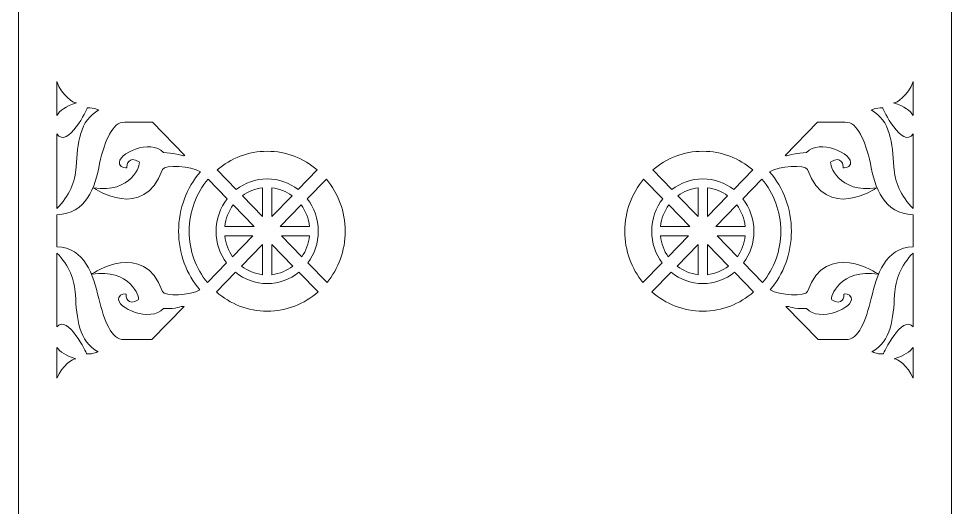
# Model space of a CAD drawing. Header units: centimetres. Extents: x -9 to 9.4, y -9.6 to 10.6.
# Drawn here: x -8.95 to -0.72, y 2.01 to 6.33 of the extents above; entities that cross this region are included whole.
import ezdxf

# ---------------------------------------------------------------- set-up
doc = ezdxf.new("R2010")
doc.units = ezdxf.units.CM
doc.header["$MEASUREMENT"] = 0
doc.layers.add('layer 1', color=7, linetype='Continuous')

msp = doc.modelspace()

# ---------------------------------------------------------------- linework, layer by layer
at = {"layer": 'layer 1', "color": 177, "lineweight": 9}
for points, knots in [([(-8.95127, 10.64204), (-8.95127, 10.64204), (-0.71601, 10.64204), (-0.71601, 10.64204), (-0.71601, 10.64204), (-0.71601, 10.64204), (-0.71601, -9.63196), (-0.71601, -9.63196), (-0.71601, -9.63196), (-0.71601, -9.63196), (-8.95127, -9.63196), (-8.95127, -9.63196), (-8.95127, -9.63196), (-8.95127, -9.63196), (-8.95127, 10.64204), (-8.95127, 10.64204)], [0, 0, 0, 0, 0.2, 0.2, 0.2, 0.2, 0.4, 0.4, 0.4, 0.4, 0.6, 0.6, 0.6, 0.6, 1, 1, 1, 1]), ([(-8.61467, 5.76999), (-8.57077, 5.6509), (-8.46526, 5.57367), (-8.44028, 5.58222), (-8.44028, 5.58222), (-8.53679, 5.55182), (-8.58855, 5.51162), (-8.61467, 5.47143), (-8.61467, 5.47143), (-8.61467, 5.47143), (-8.61467, 5.76999), (-8.61467, 5.76999)], [0, 0, 0, 0, 0.25, 0.25, 0.25, 0.25, 0.5, 0.5, 0.5, 0.5, 1, 1, 1, 1]), ([(-1.05259, 5.77), (-1.09651, 5.65091), (-1.20201, 5.57367), (-1.227, 5.58222), (-1.227, 5.58222), (-1.13048, 5.55182), (-1.07873, 5.51161), (-1.05259, 5.47143), (-1.05259, 5.47143), (-1.05259, 5.47143), (-1.05259, 5.77), (-1.05259, 5.77)], [0, 0, 0, 0, 0.25, 0.25, 0.25, 0.25, 0.5, 0.5, 0.5, 0.5, 1, 1, 1, 1]), ([(-8.61467, 5.30808), (-8.51882, 5.16942), (-8.34112, 5.53358), (-8.34595, 5.53686), (-8.34595, 5.53686), (-8.27641, 5.54375), (-8.24767, 5.51419), (-8.24236, 5.51945), (-8.24236, 5.51945), (-8.41349, 5.42878), (-8.43271, 5.22414), (-8.44335, 5.01597), (-8.44335, 5.01597), (-8.45015, 4.88351), (-8.50448, 4.75547), (-8.61467, 4.65), (-8.61467, 4.65), (-8.61467, 4.65), (-8.61467, 5.30808), (-8.61467, 5.30808)], [0, 0, 0, 0, 0.1666667, 0.1666667, 0.1666667, 0.1666667, 0.3333333, 0.3333333, 0.3333333, 0.3333333, 0.5, 0.5, 0.5, 0.5, 0.6666667, 0.6666667, 0.6666667, 0.6666667, 1, 1, 1, 1]), ([(-1.05259, 5.30808), (-1.14845, 5.16942), (-1.32616, 5.53358), (-1.32133, 5.53686), (-1.32133, 5.53686), (-1.39086, 5.54375), (-1.4196, 5.51419), (-1.42491, 5.51945), (-1.42491, 5.51945), (-1.25379, 5.42878), (-1.23455, 5.22414), (-1.22393, 5.01597), (-1.22393, 5.01597), (-1.21712, 4.8835), (-1.1628, 4.75547), (-1.05259, 4.64999), (-1.05259, 4.64999), (-1.05259, 4.64999), (-1.05259, 5.30808), (-1.05259, 5.30808)], [0, 0, 0, 0, 0.1666667, 0.1666667, 0.1666667, 0.1666667, 0.3333333, 0.3333333, 0.3333333, 0.3333333, 0.5, 0.5, 0.5, 0.5, 0.6666667, 0.6666667, 0.6666667, 0.6666667, 1, 1, 1, 1]), ([(-8.61467, 4.59426), (-8.35797, 4.60225), (-8.27106, 4.83108), (-8.23763, 5.04757), (-8.23763, 5.04757), (-8.18834, 5.24831), (-8.1257, 5.41342), (-8.01443, 5.41143), (-8.01443, 5.41143), (-7.92256, 5.40982), (-7.83404, 5.41442), (-7.76974, 5.41111), (-7.76974, 5.41111), (-7.76974, 5.41111), (-7.48432, 5.11861), (-7.48432, 5.11861), (-7.48432, 5.11861), (-7.50215, 5.10367), (-7.49915, 5.12891), (-7.67181, 5.14393), (-7.67181, 5.14393), (-7.78322, 5.26904), (-8.08859, 5.13449), (-8.06053, 5.03957), (-8.06053, 5.03957), (-8.05063, 5.00612), (-7.99537, 5.00644), (-7.99603, 5.00953), (-7.99603, 5.00953), (-8.00053, 5.02995), (-7.98268, 5.12063), (-7.88801, 5.06068), (-7.88801, 5.06068), (-7.86774, 5.03993), (-7.95935, 4.77776), (-8.28972, 4.83178), (-8.28972, 4.83178), (-8.28258, 4.8244), (-7.84731, 4.53052), (-7.6815, 4.99279), (-7.6815, 4.99279), (-7.65831, 5.03763), (-7.42749, 5.02413), (-7.3467, 4.97363), (-7.3467, 4.97363), (-7.46635, 4.83276), (-7.53898, 4.64891), (-7.53898, 4.4482), (-7.53898, 4.4482), (-7.53898, 4.25064), (-7.4686, 4.06942), (-7.35225, 3.92944), (-7.35225, 3.92944), (-7.42831, 3.8799), (-7.66737, 3.87207), (-7.68191, 3.91669), (-7.68191, 3.91669), (-7.84773, 4.37892), (-8.29709, 4.07694), (-8.30424, 4.06958), (-8.30424, 4.06958), (-7.97387, 4.1236), (-7.87428, 3.86326), (-7.89458, 3.84246), (-7.89458, 3.84246), (-7.98926, 3.78252), (-8.00711, 3.8732), (-8.0026, 3.89363), (-8.0026, 3.89363), (-8.00192, 3.89673), (-8.0572, 3.89702), (-8.0671, 3.86358), (-8.0671, 3.86358), (-8.09516, 3.76866), (-7.78363, 3.64042), (-7.67223, 3.76553), (-7.67223, 3.76553), (-7.54578, 3.75926), (-7.52966, 3.78818), (-7.4909, 3.78453), (-7.4909, 3.78453), (-7.4909, 3.78453), (-7.7763, 3.49204), (-7.7763, 3.49204), (-7.7763, 3.49204), (-7.84062, 3.48874), (-7.92914, 3.49333), (-8.02102, 3.49169), (-8.02102, 3.49169), (-8.13228, 3.48971), (-8.19493, 3.65483), (-8.2442, 3.85557), (-8.2442, 3.85557), (-8.2959, 4.06625), (-8.36499, 4.30083), (-8.61467, 4.31158), (-8.61467, 4.31158), (-8.61467, 4.31158), (-8.61467, 4.59426), (-8.61467, 4.59426)], [0, 0, 0, 0, 0.0384615, 0.0384615, 0.0384615, 0.0384615, 0.0769231, 0.0769231, 0.0769231, 0.0769231, 0.1153846, 0.1153846, 0.1153846, 0.1153846, 0.1538462, 0.1538462, 0.1538462, 0.1538462, 0.1923077, 0.1923077, 0.1923077, 0.1923077, 0.2307692, 0.2307692, 0.2307692, 0.2307692, 0.2692308, 0.2692308, 0.2692308, 0.2692308, 0.3076923, 0.3076923, 0.3076923, 0.3076923, 0.3461538, 0.3461538, 0.3461538, 0.3461538, 0.3846154, 0.3846154, 0.3846154, 0.3846154, 0.4230769, 0.4230769, 0.4230769, 0.4230769, 0.4615385, 0.4615385, 0.4615385, 0.4615385, 0.5, 0.5, 0.5, 0.5, 0.5384615, 0.5384615, 0.5384615, 0.5384615, 0.5769231, 0.5769231, 0.5769231, 0.5769231, 0.6153846, 0.6153846, 0.6153846, 0.6153846, 0.6538462, 0.6538462, 0.6538462, 0.6538462, 0.6923077, 0.6923077, 0.6923077, 0.6923077, 0.7307692, 0.7307692, 0.7307692, 0.7307692, 0.7692308, 0.7692308, 0.7692308, 0.7692308, 0.8076923, 0.8076923, 0.8076923, 0.8076923, 0.8461538, 0.8461538, 0.8461538, 0.8461538, 0.8846154, 0.8846154, 0.8846154, 0.8846154, 0.9230769, 0.9230769, 0.9230769, 0.9230769, 1, 1, 1, 1]), ([(-1.05259, 4.59426), (-1.30931, 4.60225), (-1.39622, 4.83107), (-1.42965, 5.04757), (-1.42965, 5.04757), (-1.47894, 5.24831), (-1.54158, 5.41342), (-1.65285, 5.41143), (-1.65285, 5.41143), (-1.74471, 5.40982), (-1.83324, 5.41442), (-1.89755, 5.41111), (-1.89755, 5.41111), (-1.89755, 5.41111), (-2.18296, 5.11861), (-2.18296, 5.11861), (-2.18296, 5.11861), (-2.16512, 5.10367), (-2.16813, 5.12891), (-1.99547, 5.14393), (-1.99547, 5.14393), (-1.88405, 5.26904), (-1.57869, 5.13449), (-1.60674, 5.03957), (-1.60674, 5.03957), (-1.61665, 5.00612), (-1.67191, 5.00644), (-1.67125, 5.00953), (-1.67125, 5.00953), (-1.66675, 5.02995), (-1.6846, 5.12063), (-1.77926, 5.06068), (-1.77926, 5.06068), (-1.79954, 5.03993), (-1.70791, 4.77776), (-1.37755, 4.83178), (-1.37755, 4.83178), (-1.38471, 4.8244), (-1.81997, 4.53052), (-1.98577, 4.99279), (-1.98577, 4.99279), (-2.00897, 5.03763), (-2.23979, 5.02413), (-2.32057, 4.97363), (-2.32057, 4.97363), (-2.20093, 4.83276), (-2.1283, 4.64891), (-2.1283, 4.4482), (-2.1283, 4.4482), (-2.1283, 4.25064), (-2.19869, 4.06942), (-2.31503, 3.92944), (-2.31503, 3.92944), (-2.23897, 3.8799), (-1.9999, 3.87207), (-1.98536, 3.91669), (-1.98536, 3.91669), (-1.81954, 4.37892), (-1.37018, 4.07694), (-1.36304, 4.06958), (-1.36304, 4.06958), (-1.69341, 4.1236), (-1.79299, 3.86326), (-1.77269, 3.84246), (-1.77269, 3.84246), (-1.67802, 3.78252), (-1.66017, 3.8732), (-1.66468, 3.89363), (-1.66468, 3.89363), (-1.66535, 3.89673), (-1.61007, 3.89702), (-1.60017, 3.86358), (-1.60017, 3.86358), (-1.57212, 3.76866), (-1.88363, 3.64042), (-1.99505, 3.76553), (-1.99505, 3.76553), (-2.12151, 3.75926), (-2.13762, 3.78818), (-2.17638, 3.78453), (-2.17638, 3.78453), (-2.17638, 3.78453), (-1.89098, 3.49204), (-1.89098, 3.49204), (-1.89098, 3.49204), (-1.82666, 3.48874), (-1.73814, 3.49333), (-1.64625, 3.49169), (-1.64625, 3.49169), (-1.53499, 3.48971), (-1.47235, 3.65483), (-1.42309, 3.85557), (-1.42309, 3.85557), (-1.37138, 4.06625), (-1.30231, 4.30083), (-1.05259, 4.31158), (-1.05259, 4.31158), (-1.05259, 4.31158), (-1.05259, 4.59426), (-1.05259, 4.59426)], [0, 0, 0, 0, 0.0384615, 0.0384615, 0.0384615, 0.0384615, 0.0769231, 0.0769231, 0.0769231, 0.0769231, 0.1153846, 0.1153846, 0.1153846, 0.1153846, 0.1538462, 0.1538462, 0.1538462, 0.1538462, 0.1923077, 0.1923077, 0.1923077, 0.1923077, 0.2307692, 0.2307692, 0.2307692, 0.2307692, 0.2692308, 0.2692308, 0.2692308, 0.2692308, 0.3076923, 0.3076923, 0.3076923, 0.3076923, 0.3461538, 0.3461538, 0.3461538, 0.3461538, 0.3846154, 0.3846154, 0.3846154, 0.3846154, 0.4230769, 0.4230769, 0.4230769, 0.4230769, 0.4615385, 0.4615385, 0.4615385, 0.4615385, 0.5, 0.5, 0.5, 0.5, 0.5384615, 0.5384615, 0.5384615, 0.5384615, 0.5769231, 0.5769231, 0.5769231, 0.5769231, 0.6153846, 0.6153846, 0.6153846, 0.6153846, 0.6538462, 0.6538462, 0.6538462, 0.6538462, 0.6923077, 0.6923077, 0.6923077, 0.6923077, 0.7307692, 0.7307692, 0.7307692, 0.7307692, 0.7692308, 0.7692308, 0.7692308, 0.7692308, 0.8076923, 0.8076923, 0.8076923, 0.8076923, 0.8461538, 0.8461538, 0.8461538, 0.8461538, 0.8846154, 0.8846154, 0.8846154, 0.8846154, 0.9230769, 0.9230769, 0.9230769, 0.9230769, 1, 1, 1, 1]), ([(-6.75671, 5.15458), (-6.92455, 5.15458), (-7.07868, 5.09252), (-7.19844, 4.98967), (-7.19844, 4.98967), (-7.19844, 4.98967), (-7.02941, 4.81644), (-7.02941, 4.81644), (-7.02941, 4.81644), (-6.95354, 4.87563), (-6.85903, 4.91086), (-6.7567, 4.91086), (-6.7567, 4.91086), (-6.65437, 4.91086), (-6.55985, 4.87561), (-6.48398, 4.81643), (-6.48398, 4.81643), (-6.48398, 4.81643), (-6.31495, 4.98965), (-6.31495, 4.98965), (-6.31495, 4.98965), (-6.43473, 5.09249), (-6.58886, 5.15458), (-6.75671, 5.15458)], [0, 0, 0, 0, 0.1428571, 0.1428571, 0.1428571, 0.1428571, 0.2857143, 0.2857143, 0.2857143, 0.2857143, 0.4285714, 0.4285714, 0.4285714, 0.4285714, 0.5714286, 0.5714286, 0.5714286, 0.5714286, 0.7142857, 0.7142857, 0.7142857, 0.7142857, 1, 1, 1, 1]), ([(-2.91057, 5.15458), (-2.74273, 5.15458), (-2.5886, 5.09252), (-2.46883, 4.98967), (-2.46883, 4.98967), (-2.46883, 4.98967), (-2.63787, 4.81644), (-2.63787, 4.81644), (-2.63787, 4.81644), (-2.71373, 4.87563), (-2.80824, 4.91086), (-2.91059, 4.91086), (-2.91059, 4.91086), (-3.01291, 4.91086), (-3.10743, 4.87561), (-3.18328, 4.81643), (-3.18328, 4.81643), (-3.18328, 4.81643), (-3.35232, 4.98965), (-3.35232, 4.98965), (-3.35232, 4.98965), (-3.23255, 5.09249), (-3.07842, 5.15458), (-2.91057, 5.15458)], [0, 0, 0, 0, 0.1428571, 0.1428571, 0.1428571, 0.1428571, 0.2857143, 0.2857143, 0.2857143, 0.2857143, 0.4285714, 0.4285714, 0.4285714, 0.4285714, 0.5714286, 0.5714286, 0.5714286, 0.5714286, 0.7142857, 0.7142857, 0.7142857, 0.7142857, 1, 1, 1, 1]), ([(-7.27902, 4.90821), (-7.38297, 4.78447), (-7.44596, 4.62365), (-7.44596, 4.4482), (-7.44596, 4.4482), (-7.44596, 4.27618), (-7.3854, 4.11823), (-7.28505, 3.9955), (-7.28505, 3.9955), (-7.28505, 3.9955), (-7.116, 4.16872), (-7.116, 4.16872), (-7.116, 4.16872), (-7.17378, 4.24647), (-7.20816, 4.34333), (-7.20816, 4.4482), (-7.20816, 4.4482), (-7.20816, 4.55651), (-7.17149, 4.6563), (-7.11026, 4.73527), (-7.11026, 4.73527), (-7.11026, 4.73527), (-7.27902, 4.90821), (-7.27902, 4.90821)], [0, 0, 0, 0, 0.1428571, 0.1428571, 0.1428571, 0.1428571, 0.2857143, 0.2857143, 0.2857143, 0.2857143, 0.4285714, 0.4285714, 0.4285714, 0.4285714, 0.5714286, 0.5714286, 0.5714286, 0.5714286, 0.7142857, 0.7142857, 0.7142857, 0.7142857, 1, 1, 1, 1]), ([(-6.22834, 3.9955), (-6.12801, 4.11824), (-6.06743, 4.27618), (-6.06743, 4.4482), (-6.06743, 4.4482), (-6.06743, 4.62365), (-6.13042, 4.78448), (-6.23438, 4.90821), (-6.23438, 4.90821), (-6.23438, 4.90821), (-6.40313, 4.73527), (-6.40313, 4.73527), (-6.40313, 4.73527), (-6.3419, 4.65631), (-6.30525, 4.55651), (-6.30525, 4.4482), (-6.30525, 4.4482), (-6.30525, 4.34334), (-6.33962, 4.24645), (-6.39739, 4.16872), (-6.39739, 4.16872), (-6.39739, 4.16872), (-6.22834, 3.9955), (-6.22834, 3.9955)], [0, 0, 0, 0, 0.1428571, 0.1428571, 0.1428571, 0.1428571, 0.2857143, 0.2857143, 0.2857143, 0.2857143, 0.4285714, 0.4285714, 0.4285714, 0.4285714, 0.5714286, 0.5714286, 0.5714286, 0.5714286, 0.7142857, 0.7142857, 0.7142857, 0.7142857, 1, 1, 1, 1]), ([(-3.43892, 3.9955), (-3.53927, 4.11824), (-3.59984, 4.27618), (-3.59984, 4.4482), (-3.59984, 4.4482), (-3.59984, 4.62365), (-3.53686, 4.78448), (-3.43289, 4.90821), (-3.43289, 4.90821), (-3.43289, 4.90821), (-3.26414, 4.73527), (-3.26414, 4.73527), (-3.26414, 4.73527), (-3.32537, 4.65631), (-3.36203, 4.55651), (-3.36203, 4.4482), (-3.36203, 4.4482), (-3.36203, 4.34334), (-3.32767, 4.24645), (-3.26989, 4.16872), (-3.26989, 4.16872), (-3.26989, 4.16872), (-3.43892, 3.9955), (-3.43892, 3.9955)], [0, 0, 0, 0, 0.1428571, 0.1428571, 0.1428571, 0.1428571, 0.2857143, 0.2857143, 0.2857143, 0.2857143, 0.4285714, 0.4285714, 0.4285714, 0.4285714, 0.5714286, 0.5714286, 0.5714286, 0.5714286, 0.7142857, 0.7142857, 0.7142857, 0.7142857, 1, 1, 1, 1]), ([(-2.38826, 4.90821), (-2.28431, 4.78447), (-2.2213, 4.62365), (-2.2213, 4.4482), (-2.2213, 4.4482), (-2.2213, 4.27618), (-2.28188, 4.11823), (-2.38223, 3.9955), (-2.38223, 3.9955), (-2.38223, 3.9955), (-2.55127, 4.16872), (-2.55127, 4.16872), (-2.55127, 4.16872), (-2.49351, 4.24647), (-2.45912, 4.34333), (-2.45912, 4.4482), (-2.45912, 4.4482), (-2.45912, 4.55651), (-2.49579, 4.6563), (-2.55702, 4.73527), (-2.55702, 4.73527), (-2.55702, 4.73527), (-2.38826, 4.90821), (-2.38826, 4.90821)], [0, 0, 0, 0, 0.1428571, 0.1428571, 0.1428571, 0.1428571, 0.2857143, 0.2857143, 0.2857143, 0.2857143, 0.4285714, 0.4285714, 0.4285714, 0.4285714, 0.5714286, 0.5714286, 0.5714286, 0.5714286, 0.7142857, 0.7142857, 0.7142857, 0.7142857, 1, 1, 1, 1]), ([(-6.79748, 4.57875), (-6.79748, 4.57875), (-6.97583, 4.76154), (-6.97583, 4.76154), (-6.97583, 4.76154), (-6.92446, 4.79939), (-6.8635, 4.82438), (-6.79748, 4.83173), (-6.79748, 4.83173), (-6.79748, 4.83173), (-6.79748, 4.57875), (-6.79748, 4.57875)], [0, 0, 0, 0, 0.25, 0.25, 0.25, 0.25, 0.5, 0.5, 0.5, 0.5, 1, 1, 1, 1]), ([(-6.71592, 4.57875), (-6.71592, 4.57875), (-6.53757, 4.76152), (-6.53757, 4.76152), (-6.53757, 4.76152), (-6.58894, 4.79939), (-6.6499, 4.82438), (-6.71592, 4.83173), (-6.71592, 4.83173), (-6.71592, 4.83173), (-6.71592, 4.57875), (-6.71592, 4.57875)], [0, 0, 0, 0, 0.25, 0.25, 0.25, 0.25, 0.5, 0.5, 0.5, 0.5, 1, 1, 1, 1]), ([(-2.95136, 4.57875), (-2.95136, 4.57875), (-3.12971, 4.76152), (-3.12971, 4.76152), (-3.12971, 4.76152), (-3.07833, 4.79939), (-3.01739, 4.82438), (-2.95136, 4.83173), (-2.95136, 4.83173), (-2.95136, 4.83173), (-2.95136, 4.57875), (-2.95136, 4.57875)], [0, 0, 0, 0, 0.25, 0.25, 0.25, 0.25, 0.5, 0.5, 0.5, 0.5, 1, 1, 1, 1]), ([(-2.86979, 4.57875), (-2.86979, 4.57875), (-2.69145, 4.76154), (-2.69145, 4.76154), (-2.69145, 4.76154), (-2.74281, 4.79939), (-2.80378, 4.82438), (-2.86979, 4.83173), (-2.86979, 4.83173), (-2.86979, 4.83173), (-2.86979, 4.57875), (-2.86979, 4.57875)], [0, 0, 0, 0, 0.25, 0.25, 0.25, 0.25, 0.5, 0.5, 0.5, 0.5, 1, 1, 1, 1]), ([(-7.05684, 4.68053), (-7.05684, 4.68053), (-6.87093, 4.49), (-6.87093, 4.49), (-6.87093, 4.49), (-6.87093, 4.49), (-7.13092, 4.49), (-7.13092, 4.49), (-7.13092, 4.49), (-7.1234, 4.56102), (-7.09691, 4.62632), (-7.05684, 4.68053)], [0, 0, 0, 0, 0.25, 0.25, 0.25, 0.25, 0.5, 0.5, 0.5, 0.5, 1, 1, 1, 1]), ([(-6.45657, 4.68052), (-6.45657, 4.68052), (-6.64246, 4.49), (-6.64246, 4.49), (-6.64246, 4.49), (-6.64246, 4.49), (-6.38248, 4.49), (-6.38248, 4.49), (-6.38248, 4.49), (-6.39001, 4.56101), (-6.41649, 4.62631), (-6.45657, 4.68052)], [0, 0, 0, 0, 0.25, 0.25, 0.25, 0.25, 0.5, 0.5, 0.5, 0.5, 1, 1, 1, 1]), ([(-3.21072, 4.68052), (-3.21072, 4.68052), (-3.02481, 4.49), (-3.02481, 4.49), (-3.02481, 4.49), (-3.02481, 4.49), (-3.2848, 4.49), (-3.2848, 4.49), (-3.2848, 4.49), (-3.27727, 4.56101), (-3.25079, 4.62631), (-3.21072, 4.68052)], [0, 0, 0, 0, 0.25, 0.25, 0.25, 0.25, 0.5, 0.5, 0.5, 0.5, 1, 1, 1, 1]), ([(-2.61044, 4.68053), (-2.61044, 4.68053), (-2.79635, 4.49), (-2.79635, 4.49), (-2.79635, 4.49), (-2.79635, 4.49), (-2.53636, 4.49), (-2.53636, 4.49), (-2.53636, 4.49), (-2.54388, 4.56102), (-2.57037, 4.62632), (-2.61044, 4.68053)], [0, 0, 0, 0, 0.25, 0.25, 0.25, 0.25, 0.5, 0.5, 0.5, 0.5, 1, 1, 1, 1]), ([(-7.06243, 4.22364), (-7.06243, 4.22364), (-6.88408, 4.40641), (-6.88408, 4.40641), (-6.88408, 4.40641), (-6.88408, 4.40641), (-7.13092, 4.40641), (-7.13092, 4.40641), (-7.13092, 4.40641), (-7.12375, 4.33875), (-7.09939, 4.27627), (-7.06243, 4.22364)], [0, 0, 0, 0, 0.25, 0.25, 0.25, 0.25, 0.5, 0.5, 0.5, 0.5, 1, 1, 1, 1]), ([(-6.45098, 4.22365), (-6.45098, 4.22365), (-6.62931, 4.40641), (-6.62931, 4.40641), (-6.62931, 4.40641), (-6.62931, 4.40641), (-6.38248, 4.40641), (-6.38248, 4.40641), (-6.38248, 4.40641), (-6.38965, 4.33875), (-6.41402, 4.27629), (-6.45098, 4.22365)], [0, 0, 0, 0, 0.25, 0.25, 0.25, 0.25, 0.5, 0.5, 0.5, 0.5, 1, 1, 1, 1]), ([(-3.2163, 4.22365), (-3.2163, 4.22365), (-3.03796, 4.40641), (-3.03796, 4.40641), (-3.03796, 4.40641), (-3.03796, 4.40641), (-3.2848, 4.40641), (-3.2848, 4.40641), (-3.2848, 4.40641), (-3.27763, 4.33875), (-3.25325, 4.27629), (-3.2163, 4.22365)], [0, 0, 0, 0, 0.25, 0.25, 0.25, 0.25, 0.5, 0.5, 0.5, 0.5, 1, 1, 1, 1]), ([(-2.60486, 4.22364), (-2.60486, 4.22364), (-2.7832, 4.40641), (-2.7832, 4.40641), (-2.7832, 4.40641), (-2.7832, 4.40641), (-2.53636, 4.40641), (-2.53636, 4.40641), (-2.53636, 4.40641), (-2.54353, 4.33875), (-2.56789, 4.27627), (-2.60486, 4.22364)], [0, 0, 0, 0, 0.25, 0.25, 0.25, 0.25, 0.5, 0.5, 0.5, 0.5, 1, 1, 1, 1]), ([(-6.79748, 4.33115), (-6.79748, 4.33115), (-6.98337, 4.14064), (-6.98337, 4.14064), (-6.98337, 4.14064), (-6.93046, 4.09956), (-6.86676, 4.07241), (-6.79748, 4.0647), (-6.79748, 4.0647), (-6.79748, 4.0647), (-6.79748, 4.33115), (-6.79748, 4.33115)], [0, 0, 0, 0, 0.25, 0.25, 0.25, 0.25, 0.5, 0.5, 0.5, 0.5, 1, 1, 1, 1]), ([(-6.71592, 4.33115), (-6.71592, 4.33115), (-6.53002, 4.14064), (-6.53002, 4.14064), (-6.53002, 4.14064), (-6.58292, 4.09957), (-6.64663, 4.07243), (-6.71592, 4.06472), (-6.71592, 4.06472), (-6.71592, 4.06472), (-6.71592, 4.33115), (-6.71592, 4.33115)], [0, 0, 0, 0, 0.25, 0.25, 0.25, 0.25, 0.5, 0.5, 0.5, 0.5, 1, 1, 1, 1]), ([(-2.95136, 4.33115), (-2.95136, 4.33115), (-3.13726, 4.14064), (-3.13726, 4.14064), (-3.13726, 4.14064), (-3.08435, 4.09957), (-3.02065, 4.07243), (-2.95136, 4.06472), (-2.95136, 4.06472), (-2.95136, 4.06472), (-2.95136, 4.33115), (-2.95136, 4.33115)], [0, 0, 0, 0, 0.25, 0.25, 0.25, 0.25, 0.5, 0.5, 0.5, 0.5, 1, 1, 1, 1]), ([(-2.86979, 4.33115), (-2.86979, 4.33115), (-2.6839, 4.14064), (-2.6839, 4.14064), (-2.6839, 4.14064), (-2.73681, 4.09956), (-2.80052, 4.07241), (-2.86979, 4.0647), (-2.86979, 4.0647), (-2.86979, 4.0647), (-2.86979, 4.33115), (-2.86979, 4.33115)], [0, 0, 0, 0, 0.25, 0.25, 0.25, 0.25, 0.5, 0.5, 0.5, 0.5, 1, 1, 1, 1]), ([(-8.61467, 4.25572), (-8.50617, 4.14967), (-8.45671, 4.0195), (-8.44994, 3.88715), (-8.44994, 3.88715), (-8.4393, 3.67901), (-8.42007, 3.47438), (-8.24893, 3.38371), (-8.24893, 3.38371), (-8.25424, 3.38897), (-8.283, 3.3594), (-8.35252, 3.36628), (-8.35252, 3.36628), (-8.34778, 3.36952), (-8.51754, 3.71756), (-8.61467, 3.60364), (-8.61467, 3.60364), (-8.61467, 3.60364), (-8.61467, 4.25572), (-8.61467, 4.25572)], [0, 0, 0, 0, 0.1666667, 0.1666667, 0.1666667, 0.1666667, 0.3333333, 0.3333333, 0.3333333, 0.3333333, 0.5, 0.5, 0.5, 0.5, 0.6666667, 0.6666667, 0.6666667, 0.6666667, 1, 1, 1, 1]), ([(-1.05259, 4.25574), (-1.16111, 4.14967), (-1.21057, 4.0195), (-1.21733, 3.88715), (-1.21733, 3.88715), (-1.22797, 3.67901), (-1.24721, 3.47438), (-1.41835, 3.38371), (-1.41835, 3.38371), (-1.41304, 3.38897), (-1.38429, 3.3594), (-1.31476, 3.36628), (-1.31476, 3.36628), (-1.3195, 3.36952), (-1.14973, 3.71756), (-1.05259, 3.60363), (-1.05259, 3.60363), (-1.05259, 3.60363), (-1.05259, 4.25574), (-1.05259, 4.25574)], [0, 0, 0, 0, 0.1666667, 0.1666667, 0.1666667, 0.1666667, 0.3333333, 0.3333333, 0.3333333, 0.3333333, 0.5, 0.5, 0.5, 0.5, 0.6666667, 0.6666667, 0.6666667, 0.6666667, 1, 1, 1, 1]), ([(-7.20557, 3.91293), (-7.08482, 3.8064), (-6.92789, 3.74184), (-6.75671, 3.74184), (-6.75671, 3.74184), (-6.5855, 3.74184), (-6.42857, 3.80639), (-6.30783, 3.91293), (-6.30783, 3.91293), (-6.30783, 3.91293), (-6.47659, 4.08588), (-6.47659, 4.08588), (-6.47659, 4.08588), (-6.55365, 4.02312), (-6.65101, 3.98554), (-6.7567, 3.98554), (-6.7567, 3.98554), (-6.86238, 3.98554), (-6.95975, 4.02312), (-7.03682, 4.08587), (-7.03682, 4.08587), (-7.03682, 4.08587), (-7.20557, 3.91293), (-7.20557, 3.91293)], [0, 0, 0, 0, 0.1428571, 0.1428571, 0.1428571, 0.1428571, 0.2857143, 0.2857143, 0.2857143, 0.2857143, 0.4285714, 0.4285714, 0.4285714, 0.4285714, 0.5714286, 0.5714286, 0.5714286, 0.5714286, 0.7142857, 0.7142857, 0.7142857, 0.7142857, 1, 1, 1, 1]), ([(-2.46171, 3.91293), (-2.58246, 3.8064), (-2.73938, 3.74184), (-2.91057, 3.74184), (-2.91057, 3.74184), (-3.08177, 3.74184), (-3.23871, 3.80639), (-3.35945, 3.91293), (-3.35945, 3.91293), (-3.35945, 3.91293), (-3.19069, 4.08588), (-3.19069, 4.08588), (-3.19069, 4.08588), (-3.11363, 4.02312), (-3.01627, 3.98554), (-2.91059, 3.98554), (-2.91059, 3.98554), (-2.8049, 3.98554), (-2.70753, 4.02312), (-2.63046, 4.08587), (-2.63046, 4.08587), (-2.63046, 4.08587), (-2.46171, 3.91293), (-2.46171, 3.91293)], [0, 0, 0, 0, 0.1428571, 0.1428571, 0.1428571, 0.1428571, 0.2857143, 0.2857143, 0.2857143, 0.2857143, 0.4285714, 0.4285714, 0.4285714, 0.4285714, 0.5714286, 0.5714286, 0.5714286, 0.5714286, 0.7142857, 0.7142857, 0.7142857, 0.7142857, 1, 1, 1, 1]), ([(-8.61467, 3.42239), (-8.5868, 3.38537), (-8.53586, 3.34897), (-8.44685, 3.32095), (-8.44685, 3.32095), (-8.47066, 3.32908), (-8.5676, 3.25932), (-8.61467, 3.14968), (-8.61467, 3.14968), (-8.61467, 3.14968), (-8.61467, 3.42239), (-8.61467, 3.42239)], [0, 0, 0, 0, 0.25, 0.25, 0.25, 0.25, 0.5, 0.5, 0.5, 0.5, 1, 1, 1, 1]), ([(-1.05259, 3.42239), (-1.08048, 3.38537), (-1.13141, 3.34897), (-1.22043, 3.32095), (-1.22043, 3.32095), (-1.19661, 3.32908), (-1.09968, 3.25932), (-1.05259, 3.14968), (-1.05259, 3.14968), (-1.05259, 3.14968), (-1.05259, 3.42239), (-1.05259, 3.42239)], [0, 0, 0, 0, 0.25, 0.25, 0.25, 0.25, 0.5, 0.5, 0.5, 0.5, 1, 1, 1, 1])]:
    msp.add_open_spline(points, degree=3, knots=knots, dxfattribs=at)

doc.saveas('drawing.dxf')
